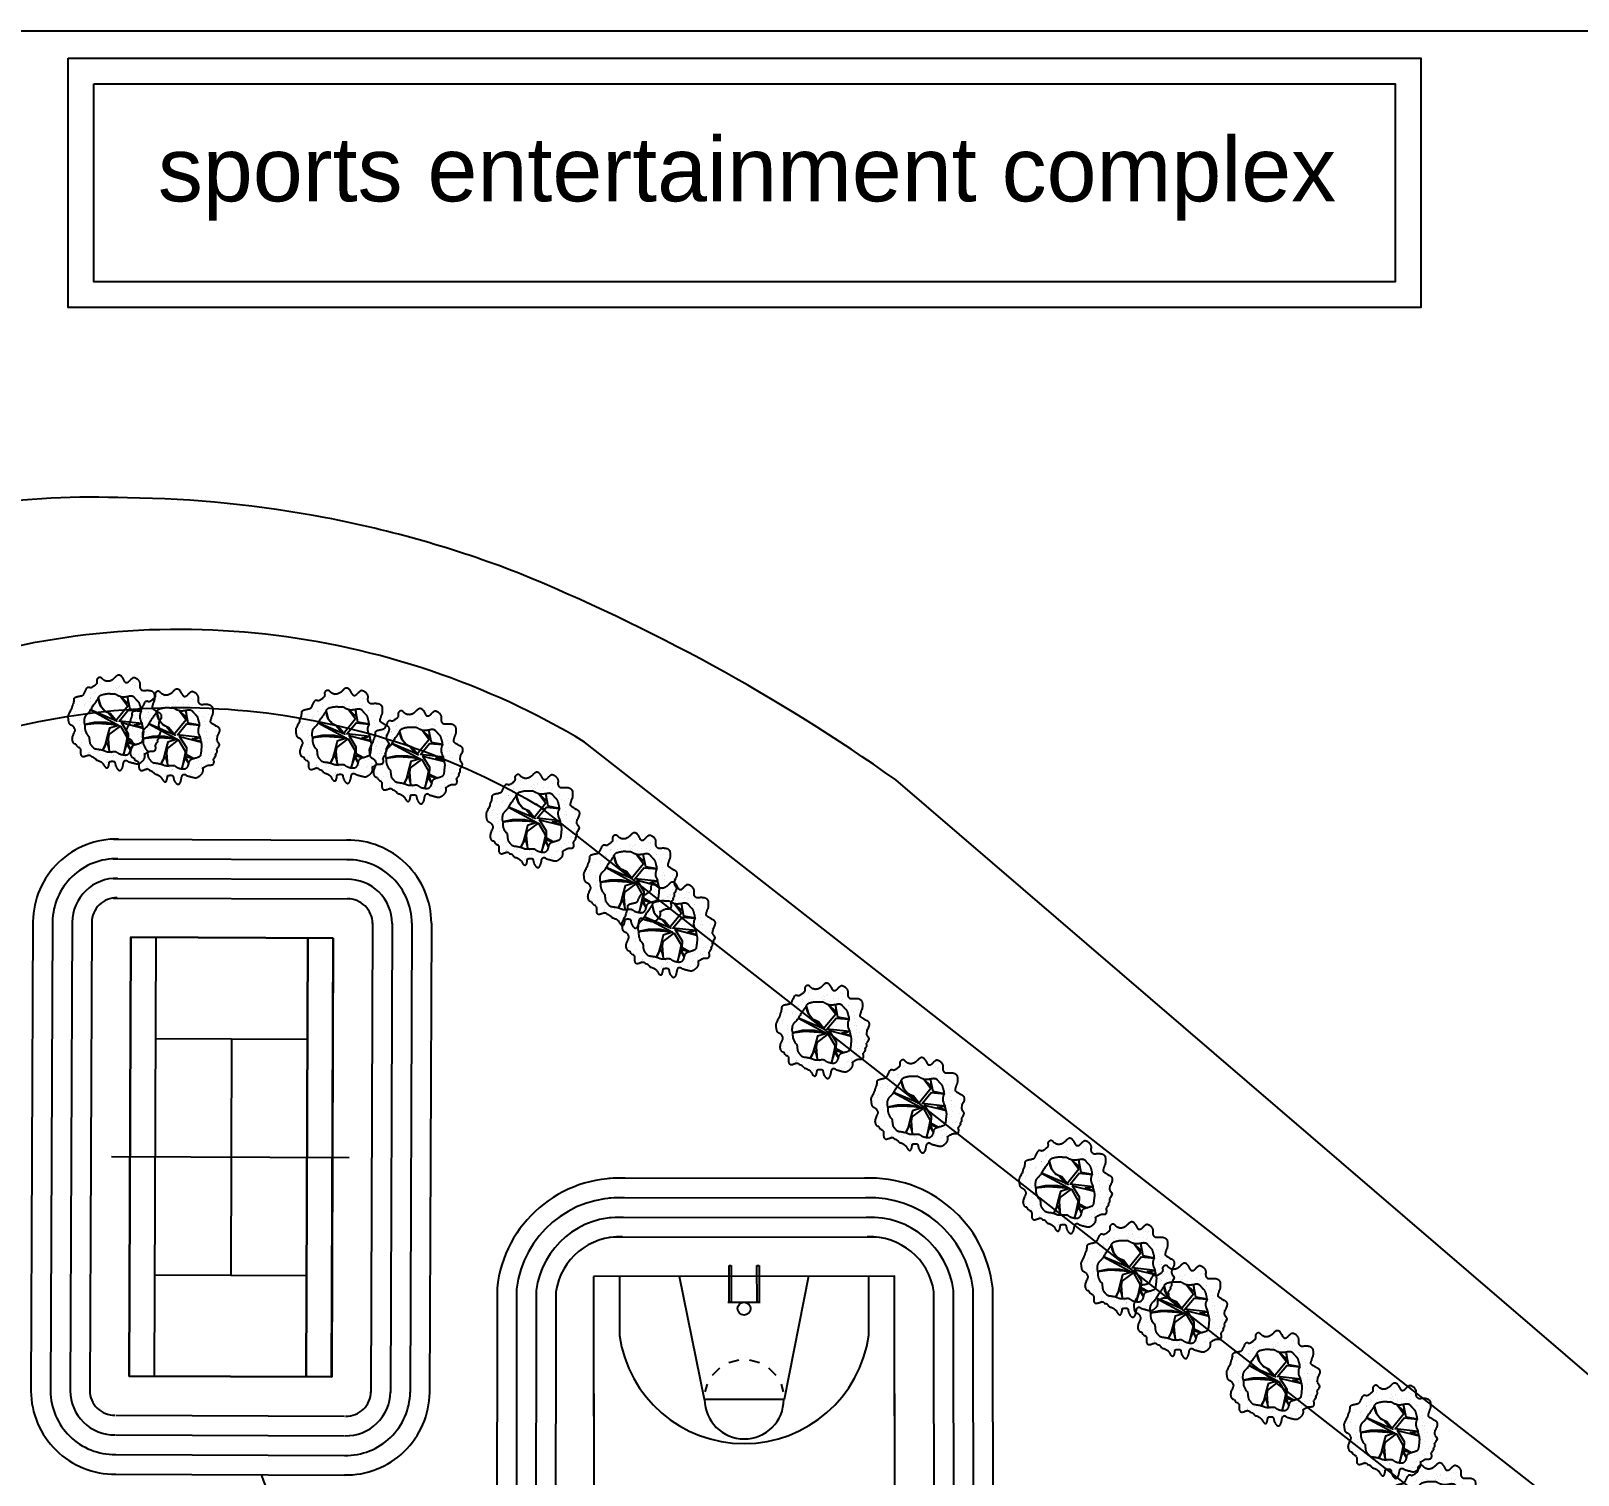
# Model space of a CAD drawing. Header units: millimetres. Extents: x -17017 to 2697, y 1903 to 18260.
# Drawn here: x -17001.57 to -16985.79, y 18245.55 to 18260.27 of the extents above; entities that cross this region are included whole.
import ezdxf

# ---------------------------------------------------------------- set-up
doc = ezdxf.new("R2010")
doc.units = ezdxf.units.MM
doc.linetypes.add('0', pattern=[0])
for name, color, linetype in [('1', 7, 'Continuous'), ('55', 7, 'Continuous'), ('CAY', 94, 'Continuous')]:
    doc.layers.add(name, color=color, linetype=linetype)
doc.styles.get("Standard").update_dxf_attribs({"font": 'arial.ttf'})

# ---------------------------------------------------------------- blocks, each defined once
blk = doc.blocks.new('court')
for p, q in [((2175.089, 2640.214), (2175.089, 2628.092)), ((2163.9, 2639.281), (2163.9, 2628.952)), ((2186.279, 2639.281), (2163.9, 2639.281)), ((2186.279, 2628.952), (2186.279, 2639.281)), ((2163.9, 2637.99), (2186.279, 2637.99)), ((2169.064, 2637.99), (2169.064, 2630.243)), ((2181.115, 2637.99), (2181.115, 2630.243)), ((2181.115, 2634.117), (2169.064, 2634.117)), ((2186.279, 2630.243), (2163.9, 2630.243)), ((2163.9, 2630.243), (2186.279, 2630.243)), ((2163.9, 2628.952), (2186.279, 2628.952))]:
    blk.add_line(p, q)
blk = doc.blocks.new('court 1')
for p, q in [((2164.818, 2665.925), (2139.715, 2652.408)), ((2172.096, 2652.408), (2164.818, 2665.925)), ((2165.442, 2664.765), (2162.801, 2663.342)), ((2161.971, 2657.982), (2166.897, 2662.063)), ((2166.935, 2659.218), (2168.576, 2660.102)), ((2168.576, 2660.102), (2168.628, 2660.006)), ((2168.628, 2660.006), (2166.986, 2659.122)), ((2152.266, 2659.166), (2159.545, 2645.649)), ((2166.909, 2659.267), (2167.688, 2657.818)), ((2166.986, 2659.122), (2166.935, 2659.218)), ((2167.61, 2657.963), (2169.252, 2658.847)), ((2169.304, 2658.75), (2167.662, 2657.867)), ((2169.252, 2658.847), (2169.304, 2658.75)), ((2163.898, 2654.403), (2161.971, 2657.982)), ((2162.328, 2658.123), (2162.729, 2658.217)), ((2163.26, 2658.202), (2163.769, 2658.049)), ((2164.221, 2657.77), (2164.585, 2657.383)), ((2167.662, 2657.867), (2167.61, 2657.963)), ((2170.017, 2656.27), (2163.898, 2654.403)), ((2164.837, 2656.915), (2164.959, 2656.398)), ((2164.943, 2655.867), (2164.791, 2655.358)), ((2164.511, 2654.906), (2164.212, 2654.624)), ((2168.83, 2652.145), (2171.472, 2653.568)), ((2139.715, 2652.408), (2146.993, 2638.891)), ((2140.339, 2651.248), (2142.981, 2652.67)), ((2146.993, 2638.891), (2172.096, 2652.408)), ((2141.794, 2648.546), (2147.913, 2650.413)), ((2147.599, 2650.192), (2147.3, 2649.909)), ((2149.84, 2646.833), (2147.913, 2650.413)), ((2147.02, 2649.457), (2146.868, 2648.948)), ((2146.852, 2648.417), (2146.974, 2647.9)), ((2144.149, 2646.949), (2142.507, 2646.065)), ((2142.559, 2645.969), (2144.201, 2646.853)), ((2144.123, 2646.997), (2144.903, 2645.549)), ((2144.201, 2646.853), (2144.149, 2646.949)), ((2144.914, 2642.753), (2149.84, 2646.833)), ((2147.226, 2647.433), (2147.59, 2647.046)), ((2148.042, 2646.767), (2148.551, 2646.614)), ((2149.082, 2646.598), (2149.483, 2646.693)), ((2142.507, 2646.065), (2142.559, 2645.969)), ((2144.825, 2645.694), (2143.183, 2644.81)), ((2143.235, 2644.714), (2144.877, 2645.597)), ((2144.877, 2645.597), (2144.825, 2645.694)), ((2143.183, 2644.81), (2143.235, 2644.714)), ((2146.369, 2640.051), (2149.01, 2641.473))]:
    blk.add_line(p, q)
for centre, radius in [((2167.009, 2658.387), 0.329), ((2155.906, 2652.408), 2.033), ((2144.802, 2646.429), 0.329)]:
    blk.add_circle(centre, radius)
for centre, radius, start, end in [((2166.602, 2658.168), 6.421, 126.30443, 290.29708), ((2162.934, 2656.193), 2.018, 118.30076, 298.30076), ((2145.209, 2646.648), 6.421, 306.30443, 110.29708), ((2148.863, 2648.616), 2.033, 298.72537, 117.87615)]:
    blk.add_arc(centre, radius, start, end)
blk = doc.blocks.new('*X24')
at = {"color": 0, "linetype": 'Continuous'}
for p, q in [((34.3, 35.6), (34.3, 35.6)), ((37.4, 36), (37.4, 36)), ((42.3, 36.6), (42.3, 36.6)), ((45.8, 37.8), (45.8, 37.8)), ((46.1, 35.4), (46.1, 35.4)), ((46.5, 37.8), (46.5, 37.8)), ((50.4, 37.7), (50.4, 37.7)), ((53.4, 40.9), (53.4, 40.9)), ((53.5, 38.1), (53.5, 38.1)), ((58.4, 38.8), (58.4, 38.8)), ((61.8, 35.6), (61.8, 35.6)), ((64.5, 37.8), (64.5, 37.8)), ((15.5, 17.6), (15.5, 17.6)), ((16.4, 21.8), (16.4, 21.8)), ((17.5, 20.8), (17.5, 20.8)), ((22.7, 29.3), (22.7, 29.3)), ((22.8, 28.5), (22.8, 28.5)), ((28.5, 32.5), (28.5, 32.5)), ((29.9, 34.8), (29.9, 34.8)), ((39, 30.2), (39, 30.2)), ((41.5, 28.5), (41.5, 28.5)), ((52.5, 32.3), (52.5, 32.3)), ((53.6, 31.3), (53.6, 31.3)), ((76.4, 30.2), (76.4, 30.2)), ((77.6, 24), (77.6, 24)), ((78.9, 28.6), (78.9, 28.6)), ((80.1, 26.1), (80.1, 26.1)), ((86, 18.6), (86, 18.6)), ((10.7, 5.3), (10.7, 5.3)), ((11.3, 0), (11.3, 0)), ((11.8, 4.3), (11.8, 4.3)), ((13, 1.7), (13, 1.7)), ((15.3, 11.8), (15.3, 11.8)), ((15.7, 0.2), (15.7, 0.2)), ((16.2, 2.1), (16.2, 2.1)), ((18.1, 7.6), (18.1, 7.6)), ((86, 0.2), (86, 0.2)), ((13.8, -1.6), (13.8, -1.6)), ((16.1, -11.4), (16.1, -11.4)), ((16.2, -15), (16.2, -15)), ((17, -0.5), (17, -0.5)), ((18.6, -13.1), (18.6, -13.1)), ((18.7, -16.6), (18.7, -16.6)), ((86.3, -4.2), (86.3, -4.2)), ((86.8, -4.5), (86.8, -4.5)), ((87.2, -16.1), (87.2, -16.1)), ((88.6, -1.4), (88.6, -1.4)), ((89.4, -1.5), (89.4, -1.5)), ((90.5, -2.5), (90.5, -2.5)), ((16.5, -22.9), (16.5, -22.9)), ((17.2, -22.5), (17.2, -22.5)), ((18.3, -23.6), (18.3, -23.6)), ((23.5, -28.3), (23.5, -28.3)), ((24.1, -27.9), (24.1, -27.9)), ((24.6, -28.5), (24.6, -28.5)), ((27.2, -27.5), (27.2, -27.5)), ((27.8, -22.4), (27.8, -22.4)), ((29.5, -33.8), (29.5, -33.8)), ((30.6, -34.8), (30.6, -34.8)), ((32.1, -26.8), (32.1, -26.8)), ((32.2, -34.6), (32.2, -34.6)), ((39.7, -30), (39.7, -30)), ((64.1, -33.8), (64.1, -33.8)), ((77.1, -29.9), (77.1, -29.9)), ((83.6, -18), (83.6, -18)), ((83.8, -22.3), (83.8, -22.3)), ((84.7, -19), (84.7, -19)), ((45.8, -40.6), (45.8, -40.6)), ((48.9, -40.2), (48.9, -40.2)), ((51.3, -37.4), (51.3, -37.4)), ((53.8, -39.5), (53.8, -39.5)), ((56, -40), (56, -40)), ((61.9, -38.5), (61.9, -38.5)), ((65, -38), (65, -38))]:
    blk.add_line(p, q, dxfattribs=at)
blk = doc.blocks.new('*X23')
at = {"color": 0, "linetype": 'Continuous'}
for p, q in [((24.2, 44.6), (24.2, 44.6)), ((27.1, 40.2), (27.1, 40.2)), ((37.9, 43.4), (37.9, 43.4)), ((39.9, 46.4), (39.9, 46.4)), ((45.7, 47.4), (45.7, 47.4)), ((49.9, 48), (49.9, 48)), ((56.4, 48.8), (56.4, 48.8)), ((61, 50.3), (61, 50.3)), ((61.5, 47.2), (61.5, 47.2)), ((62, 50.4), (62, 50.4)), ((70, 43.1), (70, 43.1)), ((71.4, 41.8), (71.4, 41.8)), ((71.7, 39.2), (71.7, 39.2)), ((76.9, 40.2), (76.9, 40.2)), ((78.4, 35.4), (78.4, 35.4)), ((80.3, 38.1), (80.3, 38.1)), ((8.6, 20.1), (8.6, 20.1)), ((9.1, 22.8), (9.1, 22.8)), ((10, 22), (10, 22)), ((82.9, 32), (82.9, 32)), ((85.3, 31.9), (85.3, 31.9)), ((86.4, 28.1), (86.4, 28.1)), ((87.8, 26.7), (87.8, 26.7)), ((92.4, 30.4), (92.4, 30.4)), ((93.8, 24.5), (93.8, 24.5)), ((94.8, 20.4), (94.8, 20.4)), ((0, 0), (0, 0)), ((92.6, 12.2), (92.6, 12.2)), ((94.3, 9.1), (94.3, 9.1)), ((0, 0), (0, 0)), ((5.7, -9.9), (5.7, -9.9)), ((6.6, -15), (6.6, -15)), ((8, -16.4), (8, -16.4)), ((93.5, -8.4), (93.5, -8.4)), ((94.8, -6.3), (94.8, -6.3)), ((95.1, -9), (95.1, -9)), ((96.6, -10.3), (96.6, -10.3)), ((100, -7.5), (100, -7.5)), ((3.2, -20.3), (3.2, -20.3)), ((7.4, -19.7), (7.4, -19.7)), ((10.7, -23.4), (10.7, -23.4)), ((12.1, -29.9), (12.1, -29.9)), ((85, -29.6), (85, -29.6)), ((85.9, -30.1), (85.9, -30.1)), ((86.9, -29.8), (86.9, -29.8)), ((87.4, -31), (87.4, -31)), ((88.9, -32.4), (88.9, -32.4)), ((28, -40), (28, -40)), ((31.4, -42.2), (31.4, -42.2)), ((39.4, -45.1), (39.4, -45.1)), ((40.8, -46.4), (40.8, -46.4)), ((42.9, -46.1), (42.9, -46.1)), ((43.5, -49.9), (43.5, -49.9)), ((64.5, -45.3), (64.5, -45.3)), ((71.8, -45.8), (71.8, -45.8)), ((74.2, -37.9), (74.2, -37.9)), ((77.8, -39.9), (77.8, -39.9)), ((47.8, -52.8), (47.8, -52.8))]:
    blk.add_line(p, q, dxfattribs=at)
blk = doc.blocks.new('A$C27B57102')
at = {"layer": 'CAY', "linetype": 'Continuous'}
for points in [[(482, 931), (467, 939), (454, 945), (444, 950), (436, 953), (429, 954), (424, 955), (419, 955), (416, 955), (412, 955), (409, 954), (406, 953), (403, 952), (400, 951), (398, 949), (395, 947), (393, 944), (390, 941), (388, 937), (385, 933), (383, 929), (381, 925), (380, 921), (378, 918), (377, 916), (377, 915), (376, 915), (376, 914), (376, 915), (376, 915), (376, 915), (376, 914), (375, 913), (373, 910), (371, 907), (369, 903), (366, 899), (363, 894), (360, 890), (358, 885), (355, 881), (352, 877), (350, 873), (347, 870), (345, 867), (343, 865), (340, 863), (338, 862), (335, 861), (332, 861), (329, 861), (326, 861), (322, 862), (319, 863), (315, 864), (311, 865), (307, 866), (303, 867), (299, 869), (295, 870), (291, 871), (287, 872), (283, 873), (279, 875), (276, 876), (273, 877), (271, 878), (268, 880), (266, 881), (263, 882), (261, 883), (258, 884), (255, 884), (252, 885), (249, 885), (246, 886), (243, 886), (239, 886), (235, 886), (231, 886), (227, 886), (223, 886), (219, 886), (215, 886), (211, 886), (207, 886), (203, 885), (200, 885), (196, 884), (193, 884), (191, 883), (188, 882), (186, 881), (184, 879), (182, 878), (180, 876), (178, 874), (176, 872), (174, 870), (173, 868), (171, 866), (169, 863), (168, 861), (166, 858), (165, 855), (164, 852), (163, 849), (162, 846), (161, 843), (160, 840), (160, 836), (159, 833), (159, 829), (159, 824), (158, 820), (158, 816), (158, 811), (158, 806), (158, 802), (159, 797), (159, 793), (159, 789), (160, 784), (160, 780), (160, 777), (160, 773), (160, 769), (160, 766), (159, 763), (158, 760), (156, 757), (155, 754), (153, 752), (150, 750), (148, 747), (146, 746), (143, 744), (141, 742), (138, 741), (136, 740), (133, 739), (131, 739), (128, 738), (126, 738), (123, 737), (121, 737), (118, 737), (116, 737), (113, 737), (111, 737), (108, 737), (105, 737), (102, 737), (100, 738), (97, 738), (94, 738), (90, 738), (87, 738), (84, 738), (80, 737), (77, 736), (73, 735), (69, 733), (65, 731), (61, 728), (57, 725), (53, 722), (49, 718), (46, 714), (43, 710), (39, 705), (37, 701), (34, 697), (32, 692), (30, 688), (29, 684), (28, 681), (27, 677), (26, 675), (26, 672), (27, 669), (27, 667), (28, 665), (29, 662), (31, 660), (33, 657), (34, 655), (36, 652), (38, 649), (40, 647), (42, 645), (44, 643), (45, 641), (46, 640), (47, 639), (48, 638), (48, 637), (49, 636), (50, 635), (51, 634), (53, 633), (55, 631), (57, 629), (60, 627), (63, 624), (66, 621), (69, 618), (71, 616), (73, 613), (75, 610), (76, 607), (77, 605), (78, 602), (78, 600), (78, 597), (78, 595), (77, 593), (77, 592), (77, 590), (76, 588), (74, 587), (73, 585), (70, 583), (67, 581), (63, 578), (59, 576), (53, 573), (47, 570), (41, 566), (34, 562), (28, 559), (22, 554), (17, 550), (12, 546), (8, 541), (5, 537), (3, 532), (1, 527), (0, 523), (0, 518), (0, 514), (1, 509), (3, 505), (5, 502), (7, 498), (9, 495), (12, 492), (14, 489), (16, 487), (17, 486), (18, 485), (19, 484), (20, 483), (20, 483), (20, 483), (20, 482), (20, 482), (20, 482), (20, 482), (21, 482), (21, 482), (22, 481), (23, 480), (24, 479), (26, 477), (28, 475), (31, 473), (34, 470), (37, 466), (40, 462), (44, 458), (47, 454), (50, 449), (53, 444), (56, 438), (58, 433), (60, 427), (61, 421), (62, 415), (63, 409), (62, 403), (62, 397), (61, 391), (59, 386), (58, 381), (56, 376), (53, 371), (51, 367), (48, 363), (46, 360), (43, 357), (41, 355), (39, 353), (36, 351), (34, 349), (32, 347), (30, 345), (28, 343), (27, 340), (25, 337), (24, 335), (23, 332), (23, 329), (22, 326), (23, 323), (23, 321), (24, 318), (25, 315), (26, 313), (28, 310), (30, 308), (32, 306), (33, 304), (35, 302), (37, 301), (39, 299), (41, 298), (43, 297), (45, 296), (47, 295), (49, 295), (51, 295), (54, 295), (56, 295), (59, 295), (61, 295), (64, 296), (66, 296), (69, 296), (72, 296), (75, 295), (78, 295), (81, 294), (85, 292), (88, 290), (92, 288), (96, 284), (100, 280), (104, 275), (108, 270), (113, 265), (116, 259), (120, 254), (123, 249), (126, 244), (128, 240), (129, 237), (129, 234), (130, 231), (129, 228), (129, 226), (128, 224), (127, 222), (126, 220), (125, 217), (124, 215)], [(530, 928), (552, 945), (568, 949), (586, 944), (596, 937), (604, 933), (613, 925)], [(524, 926), (516, 927), (482, 931)], [(674, 912), (657, 918), (655, 920), (653, 922), (650, 924), (647, 926), (644, 927), (640, 927), (636, 928), (632, 928), (628, 927), (625, 927), (621, 926), (618, 926), (615, 925), (613, 925)], [(674, 912), (675, 912), (677, 912), (680, 912), (685, 910), (686, 909), (689, 907), (695, 903), (704, 897), (710, 893), (713, 892)], [(865, 288), (866, 294), (868, 301), (870, 309), (873, 316), (876, 322), (879, 328), (882, 334), (885, 339), (888, 343), (892, 347), (896, 351), (900, 355), (904, 358), (909, 361), (914, 364), (919, 367), (924, 370), (928, 373), (933, 376), (937, 380), (940, 383), (943, 387), (945, 391), (947, 395), (947, 398), (947, 402), (945, 405), (942, 408), (938, 411), (933, 413), (927, 415), (921, 416), (915, 418), (908, 419), (903, 420), (897, 421), (893, 421), (890, 422), (887, 422), (886, 423), (884, 424), (883, 425), (882, 427), (882, 430), (881, 433), (880, 436), (880, 441), (879, 445), (879, 449), (879, 454), (879, 458), (879, 462), (880, 466), (880, 469), (881, 471), (882, 474), (884, 476), (886, 477), (888, 479), (891, 480), (893, 480), (897, 481), (900, 482), (904, 482), (908, 483), (912, 484), (916, 485), (921, 486), (925, 487), (929, 489), (934, 491), (938, 493), (942, 495), (946, 498), (950, 500), (954, 503), (957, 506), (960, 509), (963, 512), (966, 514), (968, 517), (969, 520), (971, 523), (971, 526), (972, 529), (972, 532), (971, 534), (970, 537), (969, 539), (967, 542), (965, 544), (962, 546), (959, 548), (956, 550), (952, 552), (948, 554), (944, 556), (940, 557), (935, 559), (930, 560), (925, 561), (920, 562), (915, 563), (909, 564), (904, 565), (900, 566), (895, 567), (891, 568), (887, 570), (883, 571), (880, 573), (878, 575), (875, 577), (874, 579), (872, 581), (871, 583), (870, 586), (870, 589), (870, 591), (870, 594), (870, 597), (871, 599), (872, 601), (873, 603), (873, 605), (875, 607), (876, 608), (877, 609), (878, 610), (879, 611), (880, 613), (881, 614), (882, 616), (883, 618), (883, 620), (884, 623), (885, 626), (886, 629), (887, 633), (888, 637), (890, 642), (891, 648), (893, 653), (894, 659), (896, 665), (897, 671), (899, 676), (900, 682), (901, 686), (902, 691), (903, 695), (904, 698), (904, 702), (904, 705), (904, 708), (904, 711), (904, 715), (903, 718), (902, 721), (901, 724), (900, 727), (898, 730), (897, 733), (895, 736), (893, 739), (891, 743), (889, 746), (886, 749), (884, 752), (882, 755), (879, 758), (877, 760), (874, 763), (872, 766), (869, 768), (866, 771), (864, 773), (861, 775), (858, 777), (855, 779), (852, 780), (849, 781), (845, 782), (842, 783), (838, 784), (835, 784), (831, 784), (828, 785), (824, 784), (821, 784), (818, 784), (815, 784), (812, 783), (810, 783), (808, 783), (807, 782), (806, 782), (805, 782), (805, 782), (804, 782), (805, 782), (805, 782), (805, 782), (805, 782), (806, 782), (806, 782), (806, 782), (805, 783), (805, 784), (804, 786), (802, 788), (800, 790), (798, 794), (795, 798), (792, 802), (789, 807), (786, 812), (783, 818), (781, 823), (778, 828), (777, 833), (776, 837), (775, 842), (775, 846), (775, 850), (775, 853), (775, 857), (775, 861), (775, 865), (775, 868), (774, 872), (774, 875), (773, 879), (772, 882), (770, 884), (769, 887), (767, 889), (764, 890), (762, 892), (759, 893), (757, 894), (754, 894), (751, 895), (749, 895), (746, 895), (744, 896), (742, 896), (739, 896), (737, 895), (734, 895), (732, 894), (729, 893), (725, 892), (722, 891), (713, 892)], [(368, 749), (368, 749), (366, 748), (364, 748), (362, 748), (359, 748), (356, 747), (354, 747), (351, 747), (349, 747), (348, 747), (346, 747), (346, 747), (345, 747), (345, 747), (345, 747), (345, 747), (345, 746), (343, 746), (342, 745), (339, 745), (336, 744), (332, 742), (327, 741), (323, 740), (318, 739), (313, 738), (309, 736), (304, 735), (301, 734), (297, 733), (294, 732), (291, 731), (288, 730), (286, 729), (284, 728), (282, 727), (280, 726), (279, 725), (278, 724), (276, 722), (275, 721), (273, 720), (272, 718), (270, 716), (268, 714), (266, 712), (264, 710), (261, 708), (259, 706), (257, 703), (254, 701), (252, 699), (249, 697), (247, 695), (245, 693), (242, 691), (240, 689), (238, 687), (236, 686), (234, 684), (232, 682), (231, 681), (229, 679), (228, 678), (226, 677), (225, 675), (224, 674), (223, 673), (222, 672), (222, 670), (221, 669), (220, 668), (220, 667), (219, 665), (218, 664), (218, 662), (217, 660), (216, 657), (215, 655), (215, 652), (215, 649), (214, 645), (214, 641), (215, 636), (215, 631), (216, 626), (217, 621), (218, 617), (219, 612), (220, 609), (220, 606), (221, 604), (221, 603), (221, 603), (221, 603), (221, 604), (221, 605), (221, 606), (220, 606), (220, 607), (220, 608), (220, 608), (220, 607), (220, 606), (220, 605), (221, 603), (221, 600), (221, 596), (222, 592), (223, 587), (223, 582), (224, 577), (224, 572), (224, 567), (224, 562), (224, 558), (224, 554), (223, 550), (223, 547), (222, 544), (221, 541), (220, 539), (219, 536), (218, 533), (217, 530), (216, 526), (215, 523), (214, 520), (212, 517), (211, 513), (209, 510), (207, 506), (205, 503), (203, 500), (201, 496), (199, 493), (198, 490), (196, 486), (195, 483), (194, 480), (194, 477), (194, 474), (194, 471), (194, 468), (194, 465), (194, 462), (194, 458), (194, 455), (194, 452), (194, 449), (194, 445), (193, 442), (193, 438), (193, 434), (192, 431), (192, 427), (192, 423), (192, 418), (192, 414), (192, 410), (192, 405), (193, 401), (193, 396), (194, 392), (194, 387), (195, 382), (196, 378), (197, 373), (198, 368), (199, 364), (200, 360), (201, 356), (202, 352), (203, 348), (204, 345), (205, 341), (206, 338), (207, 335), (209, 332), (210, 329), (212, 326), (213, 324), (215, 321), (217, 319), (219, 317), (221, 315), (223, 314), (225, 312), (227, 311), (229, 310), (231, 309), (233, 309), (235, 308), (237, 307), (239, 306), (241, 305), (244, 304), (246, 303), (248, 302), (249, 301), (251, 300), (252, 299), (253, 299), (253, 298), (253, 298), (253, 298), (253, 298), (253, 298), (254, 298), (255, 297), (256, 295), (259, 293), (263, 291), (267, 288), (272, 284), (278, 280), (285, 275), (292, 270), (300, 265), (309, 259), (318, 253), (328, 247), (337, 241), (346, 236), (355, 230), (363, 225), (370, 220), (375, 216), (380, 213), (384, 210), (387, 207), (390, 204), (392, 202), (394, 200), (396, 198), (398, 195), (400, 193), (402, 191), (404, 189), (407, 186), (409, 184), (412, 182), (415, 180), (417, 178), (420, 176), (423, 175), (426, 173), (429, 172), (433, 171), (436, 169), (440, 168), (445, 167), (449, 167), (454, 166), (459, 166), (464, 165), (469, 165), (473, 165), (478, 165), (483, 165), (487, 166), (491, 167), (496, 168), (500, 169), (505, 170), (510, 172), (511, 173)], [(470, 484), (382, 408), (366, 376), (344, 357), (312, 332), (274, 319), (233, 309), (312, 332), (366, 376), (391, 436), (471, 500), (442, 433), (355, 230), (512, 519), (484, 395), (484, 268), (505, 170), (490, 297), (500, 440), (512, 519), (541, 424), (627, 401), (722, 376), (765, 355), (722, 376), (684, 401), (782, 425), (649, 414), (605, 421), (519, 535), (640, 605), (813, 567), (703, 602), (764, 638), (687, 608), (708, 686), (671, 615), (601, 618), (484, 545), (540, 767), (506, 678), (494, 756), (468, 522), (356, 615), (368, 749), (347, 634), (220, 609), (290, 615), (220, 539), (315, 611), (470, 484)], [(625, 214), (628, 215), (636, 216), (642, 217), (649, 218), (654, 218), (660, 219), (665, 219), (670, 220), (675, 220), (680, 221), (684, 222), (688, 223), (692, 224), (696, 225), (699, 227), (702, 228), (705, 230), (707, 232), (710, 234), (712, 235), (715, 237), (717, 240), (720, 242), (723, 244), (725, 246), (728, 249), (731, 251), (734, 253), (737, 256), (740, 259), (742, 261), (744, 264), (746, 267), (747, 270), (748, 273), (750, 276), (751, 279), (751, 283), (752, 286), (753, 290), (754, 295), (754, 299), (755, 304), (755, 308), (756, 313), (757, 318), (757, 322), (758, 327), (759, 331), (760, 336), (761, 340), (762, 344), (763, 348), (764, 352), (765, 355), (766, 359), (767, 362), (768, 365), (769, 367), (770, 370), (771, 373), (772, 375), (773, 378), (774, 381), (776, 384), (777, 387), (778, 390), (779, 394), (780, 398), (781, 402), (781, 407), (782, 413), (782, 419), (782, 425), (782, 432), (781, 439), (781, 445), (781, 451), (780, 457), (780, 463), (779, 467), (779, 472), (779, 476), (779, 479), (779, 483), (779, 486), (780, 489), (781, 492), (783, 495), (784, 497), (786, 500), (788, 503), (790, 505), (792, 508), (794, 511), (796, 514), (798, 517), (800, 520), (801, 524), (803, 527), (804, 531), (806, 534), (807, 538), (808, 542), (809, 546), (810, 550), (811, 555), (812, 559), (813, 563), (813, 567), (814, 571), (814, 576), (815, 580), (815, 584), (815, 587), (814, 591), (814, 595), (813, 599), (812, 603), (811, 606), (809, 610), (807, 613), (805, 616), (802, 619), (799, 622), (796, 625), (793, 627), (790, 629), (786, 631), (782, 633), (778, 634), (773, 635), (769, 637), (764, 638), (759, 639), (754, 640), (749, 642), (745, 643), (740, 645), (735, 647), (731, 649), (727, 652), (723, 655), (720, 659), (717, 663), (715, 667), (713, 672), (711, 677), (709, 681), (708, 686), (707, 691), (706, 695), (704, 700), (703, 704), (702, 708), (701, 712), (700, 716), (699, 720), (698, 723), (696, 727), (695, 730), (694, 734), (692, 737), (691, 740), (690, 743), (688, 746), (687, 749), (685, 751), (684, 753), (682, 755), (680, 757), (678, 758), (676, 759), (674, 761), (671, 762), (668, 762), (665, 763), (661, 764), (657, 765), (653, 765), (648, 766), (644, 766), (639, 767), (635, 767), (630, 768), (625, 768), (621, 769), (616, 769), (611, 770), (607, 770), (603, 771), (599, 771), (595, 772), (591, 772), (587, 772), (583, 773), (580, 773), (576, 773), (572, 773), (567, 772), (563, 772), (558, 771), (553, 770), (547, 769), (540, 767), (533, 765), (525, 763), (515, 761), (505, 758), (494, 756), (484, 754)], [(141, 184), (142, 184), (148, 182), (154, 179), (161, 176), (168, 172), (174, 168), (181, 165), (186, 163), (191, 161), (195, 159), (199, 157), (203, 155), (206, 153), (208, 150), (211, 145), (213, 140), (214, 134), (216, 127), (218, 120), (219, 113), (221, 105), (222, 98), (224, 91), (225, 86), (227, 80), (229, 76), (231, 72), (233, 69), (235, 66), (237, 64), (239, 62), (241, 61), (243, 60), (246, 59), (248, 59), (250, 59), (253, 59), (255, 59), (257, 59), (259, 59), (261, 60), (264, 60), (265, 61)], [(751, 129), (752, 129), (758, 129), (764, 130), (770, 130), (776, 130), (782, 130), (788, 130), (793, 130), (798, 130), (802, 130), (806, 131), (810, 132), (813, 133), (816, 135), (819, 136), (822, 138), (824, 141), (826, 143), (828, 146), (829, 150), (830, 153), (830, 158), (830, 162), (829, 167), (828, 172), (826, 177), (824, 183), (822, 188), (820, 194), (818, 199), (817, 204), (816, 209), (815, 214), (815, 218), (816, 222), (816, 225), (818, 229), (820, 232), (822, 234), (825, 237), (828, 239), (831, 241), (834, 242)], [(344, 38), (347, 37), (357, 31), (368, 24), (378, 19), (387, 14), (395, 10), (401, 7), (406, 4), (411, 2), (415, 1), (419, 0), (422, 0), (426, 0), (430, 0), (434, 0), (438, 1), (443, 1), (447, 2), (452, 2), (456, 3), (461, 3), (465, 4), (469, 5), (473, 5), (477, 6), (481, 7), (484, 8), (487, 9), (490, 11), (493, 12), (495, 14), (497, 16), (499, 19), (501, 21), (503, 23), (504, 26), (506, 28), (507, 31), (508, 33), (509, 36), (510, 38), (511, 41), (513, 43), (514, 45), (516, 47), (518, 50), (520, 52), (523, 54), (525, 55), (528, 57), (531, 59), (534, 61), (537, 62), (540, 64), (544, 65), (547, 67), (550, 68), (553, 69), (556, 69), (559, 70), (561, 70), (564, 70), (567, 69), (570, 68), (573, 67), (577, 66), (580, 64), (585, 62), (590, 60), (595, 57), (602, 54), (608, 52), (615, 49), (623, 46), (630, 44), (637, 43), (645, 42), (652, 41), (658, 42), (665, 43), (671, 44), (676, 46), (681, 49), (686, 51), (690, 54), (693, 57), (695, 60), (697, 63), (698, 66), (699, 70), (700, 73), (700, 77), (700, 80)]]:
    blk.add_lwpolyline(points, dxfattribs=at)
for centre, radius, start, end in [((516, 966), 40.8, 281.2206, 289.7268), ((422, 835), 102, 237.9535, 307.3163), ((222, 219), 97.4, 182.2364, 191.9606), ((249, 305), 162, 220.9071, 228.35), ((530, 299), 127, 261.2984, 318.3947), ((886, 240), 52.3, 114.1771, 178.2063), ((284, 95), 39.5, 240.0583, 275.6565), ((366, 205), 169, 242.4767, 262.5318), ((688, 133), 54.1, 282.8364, 342.6499), ((796, 71), 73, 128.4552, 141.3668)]:
    blk.add_arc(centre, radius, start, end, dxfattribs=at)
at = {"layer": 'CAY', "linetype": 'Continuous', "xscale": 9, "yscale": 9, "zscale": 9}
for name in ['*X23', '*X24']:
    blk.add_blockref(name, (20, 482), dxfattribs=at)

msp = doc.modelspace()

# ---------------------------------------------------------------- linework, layer by layer
at = {"layer": '1'}
for p, q in [((-17001.55, 18251.191), (-17001.57, 18246.403)), ((-17001.35, 18251.19), (-17001.37, 18246.402)), ((-17001.15, 18251.189), (-17001.17, 18246.401)), ((-17000.95, 18251.188), (-17000.97, 18246.4)), ((-17000.703, 18246.155), (-16998.372, 18246.146)), ((-17000.704, 18245.955), (-16998.373, 18245.946)), ((-17000.705, 18245.755), (-16998.373, 18245.746)), ((-17000.706, 18245.555), (-16998.374, 18245.546))]:
    msp.add_line(p, q, dxfattribs=at)
at = {"layer": '1', "linetype": '0'}
for points in [[(-17001.189, 18259.996), (-16987.397, 18259.996), (-16987.397, 18257.455), (-17001.189, 18257.455)], [(-17000.927, 18259.734), (-16987.659, 18259.734), (-16987.659, 18257.717), (-17000.927, 18257.717)]]:
    msp.add_lwpolyline(points, close=True, dxfattribs=at)
at = {"layer": '1', "color": 7, "linetype": 'Continuous'}
for points in [[(-17000.586, 18255.511, 0.046597), (-17002.137, 18255.433, 0.046427), (-17003.651, 18255.07, 0.046462), (-17005.071, 18254.433, 0.046699), (-17006.345, 18253.548, 0.046699)], [(-16992.751, 18252.637, 0.056745), (-16996.611, 18254.75, 0.044966), (-16998.564, 18255.309, 0.04498), (-17000.586, 18255.511, 0.04498)], [(-16995.924, 18253.022, 0.053892), (-16997.491, 18253.747, 0.053894), (-16999.177, 18254.121, 0.053896), (-17000.904, 18254.126, 0.053897), (-17002.592, 18253.761, 0.053897)], [(-16996.337, 18252.336, 0.053892), (-16997.748, 18252.989, 0.053894), (-16999.266, 18253.326, 0.053896), (-17000.82, 18253.33, 0.053897), (-17002.34, 18253.002, 0.053897)]]:
    msp.add_lwpolyline(points, format="xyb", dxfattribs=at)
for points in [[(-16957.81, 18209.083), (-16967.115, 18223.296), (-16971.297, 18229.345), (-16979.204, 18238.892), (-16984.877, 18244.376), (-16995.924, 18253.022)], [(-16965.001, 18226.905), (-16980.728, 18242.311), (-16992.751, 18252.637)], [(-16958.714, 18209.003), (-16967.779, 18222.85), (-16971.935, 18228.862), (-16979.792, 18238.348), (-16985.403, 18243.772), (-16996.417, 18252.392)]]:
    msp.add_lwpolyline(points, dxfattribs=at)
at = {"layer": '1'}
for points in [[(-17000.729, 18252.031), (-16998.321, 18252.022)], [(-17000.73, 18251.831), (-16998.322, 18251.822)], [(-17000.73, 18251.631), (-16998.322, 18251.622)], [(-17000.731, 18251.431), (-16998.323, 18251.422)], [(-16998.086, 18251.177), (-16998.104, 18246.389)], [(-16997.886, 18251.176), (-16997.904, 18246.388)], [(-16997.686, 18251.176), (-16997.704, 18246.387)], [(-16997.486, 18251.175), (-16997.504, 18246.387)], [(-16998.487, 18251.022), (-16998.503, 18246.547), (-17000.569, 18246.554), (-17000.553, 18251.03), (-16998.487, 18251.022)], [(-16992.954, 18248.573), (-16995.675, 18248.57)], [(-16992.954, 18248.373), (-16995.674, 18248.37)], [(-16992.954, 18248.173), (-16995.674, 18248.17)], [(-16992.954, 18247.973), (-16995.674, 18247.97)], [(-16995.833, 18247.57), (-16995.826, 18241.868), (-16992.755, 18241.871), (-16992.762, 18247.574), (-16995.833, 18247.57)], [(-16998.345, 18245.546), (-16998.374, 18245.546)]]:
    msp.add_lwpolyline(points, dxfattribs=at)
for points in [[(-16995.509, 18248.573, 0.397047), (-16996.817, 18247.452), (-16996.823, 18241.995, 0.397047), (-16995.518, 18240.871), (-16993.06, 18240.871, 0.397047), (-16991.755, 18241.995), (-16991.762, 18247.452, 0.397047), (-16993.07, 18248.573)], [(-16995.518, 18248.373, 0.394296), (-16996.617, 18247.441), (-16996.623, 18242.006, 0.395467), (-16995.523, 18241.071), (-16993.056, 18241.071, 0.395467), (-16991.955, 18242.006), (-16991.962, 18247.441, 0.394296), (-16993.06, 18248.373, 0.394296)], [(-16995.528, 18248.174, 0.390636), (-16996.417, 18247.429), (-16996.423, 18242.018, 0.393363), (-16995.528, 18241.271), (-16993.051, 18241.271, 0.393363), (-16992.155, 18242.018), (-16992.162, 18247.429, 0.390636), (-16993.051, 18248.174, 0.390636)], [(-16995.537, 18247.974, 0.385421), (-16996.217, 18247.415), (-16996.223, 18242.031, 0.39036), (-16995.534, 18241.471), (-16993.045, 18241.471, 0.39036), (-16992.355, 18242.031), (-16992.362, 18247.415, 0.385421), (-16993.041, 18247.974, 0.385421)]]:
    msp.add_lwpolyline(points, format="xyb", dxfattribs=at)
for centre, radius, start, end in [((-17000.697, 18251.179), 0.853, 88.7704, 179.1783), ((-16998.339, 18251.169), 0.853, 0.3739, 90.7819), ((-17000.697, 18251.179), 0.653, 88.7704, 179.1783), ((-16998.339, 18251.169), 0.653, 0.3739, 90.7819), ((-17000.697, 18251.179), 0.453, 88.7704, 179.1783), ((-16998.339, 18251.169), 0.453, 0.3739, 90.7819), ((-17000.697, 18251.179), 0.253, 88.7704, 179.1783), ((-16998.339, 18251.169), 0.253, 0.3739, 90.7819), ((-17000.717, 18246.408), 0.853, 180.3457, 270.7537), ((-17000.717, 18246.408), 0.653, 180.3457, 270.7537), ((-17000.717, 18246.408), 0.453, 180.3457, 270.7537), ((-17000.717, 18246.408), 0.253, 180.3457, 270.7537), ((-16998.356, 18246.399), 0.853, 268.7986, 359.2065), ((-16998.356, 18246.399), 0.653, 268.7986, 359.2065), ((-16998.356, 18246.399), 0.453, 268.7986, 359.2065), ((-16998.356, 18246.399), 0.253, 268.7986, 359.2065), ((-16998.241, 18245.837), 1.021, 196.3332, 259.6101)]:
    msp.add_arc(centre, radius, start, end, dxfattribs=at)
at = {"layer": '55', "linetype": 'ByBlock'}
msp.add_lwpolyline([(-17017.435, 18260.274), (-16942.435, 18260.274), (-16942.435, 18205.274), (-17017.435, 18205.274)], close=True, dxfattribs=at)

# ---------------------------------------------------------------- block references
at = {"xscale": 0.2, "yscale": 0.2, "zscale": 0.2}
for name, p, rotation in [('court', (-16474.301, 17811.845), 89.79023136975042), ('court 1', (-16730.885, 17613.893), 61.76809139163902)]:
    msp.add_blockref(name, p, dxfattribs=dict(at, rotation=rotation))
at = {"layer": 'CAY', "xscale": 0.001, "yscale": 0.001, "zscale": 0.001, "rotation": 270}
for p in [(-17001.193, 18253.704), (-17000.599, 18253.562), (-16998.87, 18253.572), (-16998.12, 18253.363), (-16996.929, 18252.713), (-16995.934, 18252.096), (-16995.545, 18251.593), (-16993.974, 18250.562), (-16993.004, 18249.803), (-16991.494, 18248.98), (-16990.862, 18248.127), (-16990.324, 18247.706), (-16989.378, 18247.018), (-16988.18, 18246.484), (-16987.721, 18245.669)]:
    msp.add_blockref('A$C27B57102', p, dxfattribs=at)

# ---------------------------------------------------------------- texts
at = {"layer": '1', "linetype": '0', "insert": (-17000.275, 18259.192), "char_height": 0.65576, "attachment_point": 1}
msp.add_mtext_dynamic_manual_height_columns('sports entertainment complex', width=22.83296, gutter_width=3.279, heights=[0], dxfattribs=at)

doc.saveas('drawing.dxf')
